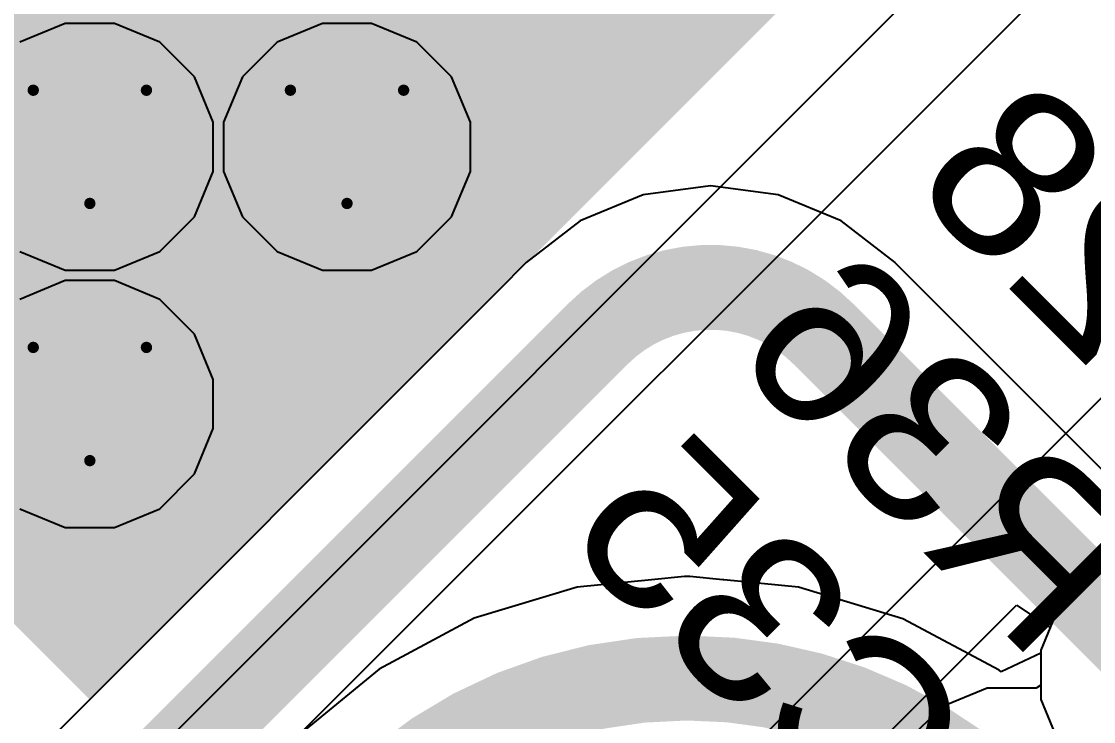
# Model space of a CAD drawing. Header units: inches. Extents: x 0 to 5359, y 0 to 5098.
# Drawn here: x 54.713 to 59.524, y 56.301 to 59.442 of the extents above; entities that cross this region are included whole.
import ezdxf

# ---------------------------------------------------------------- set-up
doc = ezdxf.new("R2010")
doc.units = ezdxf.units.IN
for name, color, linetype in [('Bottom Layer', 5, 'Continuous'), ('Bottom Overlay', 54, 'Continuous'), ('Drill Drawing', 1, 'Continuous'), ('Layer 1', 16, 'Continuous'), ('Layer 2', 76, 'Continuous'), ('Top Layer', 1, 'Continuous'), ('Top Paste', 8, 'Continuous'), ('Top Solder', 216, 'Continuous'), ('Via Holes', 16, 'Continuous')]:
    doc.layers.add(name, color=color, linetype=linetype)
doc.styles.add('Arial', font='', dxfattribs={"height": 0.2})
doc.styles.get('Arial').set_extended_font_data('Arial')

# ---------------------------------------------------------------- blocks, each defined once
blk = doc.blocks.new('LQFP_128_EP_14_14__64')
at = {"layer": 'Top Layer'}
blk.add_hatch(color=1, dxfattribs=at).paths.add_polyline_path([(-2.5, -2.5), (-2.5, 2.5), (2.5, 2.5), (2.5, -2.5)])
at = {"layer": 'Top Paste'}
blk.add_hatch(color=8, dxfattribs=at).paths.add_polyline_path([(-2.5, -2.5), (-2.5, 2.5), (2.5, 2.5), (2.5, -2.5)])
at = {"layer": 'Top Solder'}
blk.add_hatch(color=216, dxfattribs=at).paths.add_polyline_path([(-2.57, -2.57), (-2.57, 2.57), (2.57, 2.57), (2.57, -2.57)])

msp = doc.modelspace()

# ---------------------------------------------------------------- hatches: boundary and pattern name
at = {"layer": 'Bottom Layer'}
h = msp.add_hatch(color=5, dxfattribs=at)
edge = h.paths.add_edge_path()
edge.add_arc((55.0201, 58.8797), 0.3, 0, 360)
h = msp.add_hatch(color=5, dxfattribs=at)
edge = h.paths.add_edge_path()
edge.add_arc((56.1741, 58.8797), 0.3, 0, 360)
h = msp.add_hatch(color=5, dxfattribs=at)
edge = h.paths.add_edge_path()
edge.add_arc((55.0201, 57.7257), 0.3, 0, 360)
at = {"layer": 'Layer 1'}
h = msp.add_hatch(color=16, dxfattribs=at)
edge = h.paths.add_edge_path()
edge.add_arc((55.0201, 58.8797), 0.3, 0, 360)
h = msp.add_hatch(color=16, dxfattribs=at)
edge = h.paths.add_edge_path()
edge.add_arc((56.1741, 58.8797), 0.3, 0, 360)
h = msp.add_hatch(color=16, dxfattribs=at)
edge = h.paths.add_edge_path()
edge.add_arc((55.0201, 57.7257), 0.3, 0, 360)
at = {"layer": 'Layer 2'}
h = msp.add_hatch(color=76, dxfattribs=at)
edge = h.paths.add_edge_path()
edge.add_arc((55.0201, 58.8797), 0.3, 0, 360)
h = msp.add_hatch(color=76, dxfattribs=at)
edge = h.paths.add_edge_path()
edge.add_arc((56.1741, 58.8797), 0.3, 0, 360)
h = msp.add_hatch(color=76, dxfattribs=at)
edge = h.paths.add_edge_path()
edge.add_arc((55.0201, 57.7257), 0.3, 0, 360)
at = {"layer": 'Top Layer'}
h = msp.add_hatch(color=1, dxfattribs=at)
edge = h.paths.add_edge_path()
edge.add_arc((55.0201, 58.8797), 0.3, 0, 360)
h = msp.add_hatch(color=1, dxfattribs=at)
edge = h.paths.add_edge_path()
edge.add_arc((56.1741, 58.8797), 0.3, 0, 360)
h = msp.add_hatch(color=1, dxfattribs=at)
edge = h.paths.add_edge_path()
edge.add_arc((55.0201, 57.7257), 0.3, 0, 360)
at = {"layer": 'Via Holes'}
h = msp.add_hatch(color=7, dxfattribs=at)
edge = h.paths.add_edge_path()
edge.add_arc((55.0201, 58.8797), 0.15, 0, 360)
h = msp.add_hatch(color=7, dxfattribs=at)
edge = h.paths.add_edge_path()
edge.add_arc((56.1741, 58.8797), 0.15, 0, 360)
h = msp.add_hatch(color=7, dxfattribs=at)
edge = h.paths.add_edge_path()
edge.add_arc((55.0201, 57.7257), 0.15, 0, 360)

# ---------------------------------------------------------------- linework, layer by layer
at = {"layer": 'Bottom Layer'}
for p, q in [((57.8058, 58.7041), (57.5029, 58.6642)), ((58.1087, 58.6642), (57.8058, 58.7041)), ((57.5029, 58.6642), (57.2206, 58.5473)), ((58.391, 58.5473), (58.1087, 58.6642)), ((57.2206, 58.5473), (56.9782, 58.3613)), ((58.6334, 58.3613), (58.391, 58.5473)), ((56.9778, 58.3608), (56.8533, 58.2345)), ((56.9782, 58.3613), (56.9778, 58.3608)), ((58.6336, 58.3592), (58.6334, 58.3613)), ((58.6334, 58.3613), (58.6334, 58.3613)), ((59.9279, 57.0649), (58.6336, 58.3592)), ((56.8533, 58.2345), (54.0598, 55.4411))]:
    msp.add_line(p, q, dxfattribs=at)
for points in [[(57.2993, 58.0396, 0.381, 0.381, -0.414382), (58.312, 58.0399, 0.381, 0.381, 0)], [(54.3938, 55.1341, 0.381, 0.381, 0), (57.2993, 58.0396, 0.381, 0.381, 0)], [(58.312, 58.0399, 0.381, 0.381, 0), (58.3132, 58.0387, 0.381, 0.381, 0)], [(58.3132, 58.0387, 0.381, 0.381, 0), (59.841, 56.5109, 0.381, 0.381, 0)]]:
    msp.add_lwpolyline(points, format="xyseb", dxfattribs=at)
for points in [[(57.204, 58.0396, 0.1905, 0.1905, 1), (57.3945, 58.0396, 0.1905, 0.1905, 1)], [(57.204, 58.0396, 0.1905, 0.1905, 1), (57.3945, 58.0396, 0.1905, 0.1905, 1)], [(58.2167, 58.0399, 0.1905, 0.1905, 1), (58.4072, 58.0399, 0.1905, 0.1905, 1)], [(58.2168, 58.0399, 0.1905, 0.1905, 1), (58.4073, 58.0399, 0.1905, 0.1905, 1)], [(58.2179, 58.0387, 0.1905, 0.1905, 1), (58.4084, 58.0387, 0.1905, 0.1905, 1)], [(58.2179, 58.0387, 0.1905, 0.1905, 1), (58.4084, 58.0387, 0.1905, 0.1905, 1)]]:
    msp.add_lwpolyline(points, format="xyseb", close=True, dxfattribs=at)
at = {"layer": 'Drill Drawing'}
for points in [[(54.7661, 59.1337, 0.0508, 0.0508, 0), (55.2741, 59.1337, 0.0508, 0.0508, 0)], [(54.7661, 59.1337, 0.0508, 0.0508, 0), (55.0201, 58.6257, 0.0508, 0.0508, 0)], [(55.0201, 58.6257, 0.0508, 0.0508, 0), (55.2741, 59.1337, 0.0508, 0.0508, 0)], [(55.9201, 59.1337, 0.0508, 0.0508, 0), (56.4281, 59.1337, 0.0508, 0.0508, 0)], [(55.9201, 59.1337, 0.0508, 0.0508, 0), (56.1741, 58.6257, 0.0508, 0.0508, 0)], [(56.1741, 58.6257, 0.0508, 0.0508, 0), (56.4281, 59.1337, 0.0508, 0.0508, 0)], [(54.7661, 57.9797, 0.0508, 0.0508, 0), (55.2741, 57.9797, 0.0508, 0.0508, 0)], [(54.7661, 57.9797, 0.0508, 0.0508, 0), (55.0201, 57.4717, 0.0508, 0.0508, 0)], [(55.0201, 57.4717, 0.0508, 0.0508, 0), (55.2741, 57.9797, 0.0508, 0.0508, 0)]]:
    msp.add_lwpolyline(points, format="xyseb", dxfattribs=at)
for points in [[(54.7534, 59.1337, 0.0254, 0.0254, 1), (54.7788, 59.1337, 0.0254, 0.0254, 1)], [(54.7534, 59.1337, 0.0254, 0.0254, 1), (54.7788, 59.1337, 0.0254, 0.0254, 1)], [(55.2614, 59.1337, 0.0254, 0.0254, 1), (55.2868, 59.1337, 0.0254, 0.0254, 1)], [(55.2614, 59.1337, 0.0254, 0.0254, 1), (55.2868, 59.1337, 0.0254, 0.0254, 1)], [(55.9074, 59.1337, 0.0254, 0.0254, 1), (55.9328, 59.1337, 0.0254, 0.0254, 1)], [(55.9074, 59.1337, 0.0254, 0.0254, 1), (55.9328, 59.1337, 0.0254, 0.0254, 1)], [(56.4154, 59.1337, 0.0254, 0.0254, 1), (56.4408, 59.1337, 0.0254, 0.0254, 1)], [(56.4154, 59.1337, 0.0254, 0.0254, 1), (56.4408, 59.1337, 0.0254, 0.0254, 1)], [(55.0074, 58.6257, 0.0254, 0.0254, 1), (55.0328, 58.6257, 0.0254, 0.0254, 1)], [(55.0074, 58.6257, 0.0254, 0.0254, 1), (55.0328, 58.6257, 0.0254, 0.0254, 1)], [(56.1614, 58.6257, 0.0254, 0.0254, 1), (56.1868, 58.6257, 0.0254, 0.0254, 1)], [(56.1614, 58.6257, 0.0254, 0.0254, 1), (56.1868, 58.6257, 0.0254, 0.0254, 1)], [(54.7534, 57.9797, 0.0254, 0.0254, 1), (54.7788, 57.9797, 0.0254, 0.0254, 1)], [(54.7534, 57.9797, 0.0254, 0.0254, 1), (54.7788, 57.9797, 0.0254, 0.0254, 1)], [(55.2614, 57.9797, 0.0254, 0.0254, 1), (55.2868, 57.9797, 0.0254, 0.0254, 1)], [(55.2614, 57.9797, 0.0254, 0.0254, 1), (55.2868, 57.9797, 0.0254, 0.0254, 1)], [(55.0074, 57.4717, 0.0254, 0.0254, 1), (55.0328, 57.4717, 0.0254, 0.0254, 1)], [(55.0074, 57.4717, 0.0254, 0.0254, 1), (55.0328, 57.4717, 0.0254, 0.0254, 1)]]:
    msp.add_lwpolyline(points, format="xyseb", close=True, dxfattribs=at)
at = {"layer": 'Layer 1'}
for p, q in [((59.5272, 56.9806), (59.3713, 56.8248)), ((59.3713, 56.8248), (59.287, 56.6211)), ((59.287, 56.6211), (59.287, 56.465)), ((59.0463, 56.4514), (58.8426, 56.367)), ((59.2666, 56.4514), (59.0463, 56.4514)), ((59.287, 56.465), (59.2666, 56.4514)), ((58.8426, 56.367), (58.6868, 56.2112))]:
    msp.add_line(p, q, dxfattribs=at)
at = {"layer": 'Layer 2'}
for p, q in [((61.6554, 62.5058), (54.243, 55.0934)), ((54.6433, 54.9277), (62.1405, 62.4249)), ((61.7311, 59.9258), (56.733, 54.9277)), ((54.9099, 59.4337), (54.7062, 59.3494)), ((55.1303, 59.4337), (54.9099, 59.4337)), ((55.3339, 59.3494), (55.1303, 59.4337)), ((56.0639, 59.4337), (55.8602, 59.3494)), ((56.2843, 59.4337), (56.0639, 59.4337)), ((56.4879, 59.3494), (56.2843, 59.4337)), ((55.4897, 59.1936), (55.3339, 59.3494)), ((55.8602, 59.3494), (55.7044, 59.1936)), ((56.6437, 59.1936), (56.4879, 59.3494)), ((55.5741, 58.9899), (55.4897, 59.1936)), ((55.7044, 59.1936), (55.6201, 58.9899)), ((56.7281, 58.9899), (56.6437, 59.1936)), ((55.5741, 58.7695), (55.5741, 58.9899)), ((55.6201, 58.9899), (55.6201, 58.7695)), ((56.7281, 58.7695), (56.7281, 58.9899)), ((55.4897, 58.5659), (55.5741, 58.7695)), ((55.6201, 58.7695), (55.7044, 58.5659)), ((56.6437, 58.5659), (56.7281, 58.7695)), ((55.3339, 58.4101), (55.4897, 58.5659)), ((55.7044, 58.5659), (55.8602, 58.4101)), ((56.4879, 58.4101), (56.6437, 58.5659)), ((54.7062, 58.4101), (54.9099, 58.3257)), ((55.1303, 58.3257), (55.3339, 58.4101)), ((55.8602, 58.4101), (56.0639, 58.3257)), ((56.2843, 58.3257), (56.4879, 58.4101)), ((54.9099, 58.3257), (55.1303, 58.3257)), ((56.0639, 58.3257), (56.2843, 58.3257)), ((54.9099, 58.2797), (54.7062, 58.1954)), ((55.1303, 58.2797), (54.9099, 58.2797)), ((55.3339, 58.1954), (55.1303, 58.2797)), ((55.4897, 58.0396), (55.3339, 58.1954)), ((55.5741, 57.8359), (55.4897, 58.0396)), ((55.5741, 57.6155), (55.5741, 57.8359)), ((55.4897, 57.4119), (55.5741, 57.6155)), ((55.3339, 57.2561), (55.4897, 57.4119)), ((54.7062, 57.2561), (54.9099, 57.1717)), ((55.1303, 57.1717), (55.3339, 57.2561)), ((54.9099, 57.1717), (55.1303, 57.1717)), ((57.0077, 54.653), (59.1785, 56.8239)), ((59.1785, 56.8239), (59.3292, 56.7231)), ((59.3292, 56.7231), (59.287, 56.6211)), ((59.287, 56.6211), (59.287, 56.4007)), ((59.287, 56.4007), (59.3713, 56.1971))]:
    msp.add_line(p, q, dxfattribs=at)
at = {"layer": 'Top Layer'}
for p, q in [((59.5272, 56.9806), (59.3713, 56.8248)), ((57.5404, 56.9374), (57.2075, 56.9046)), ((57.689, 56.952), (57.5404, 56.9374)), ((57.7121, 56.9522), (57.689, 56.952)), ((57.689, 56.952), (57.689, 56.952)), ((57.8606, 56.9376), (57.7121, 56.9522)), ((57.8608, 56.9375), (57.8606, 56.9376)), ((57.8655, 56.9371), (57.8608, 56.9375)), ((58.1996, 56.9042), (57.8655, 56.9371)), ((57.2075, 56.9046), (56.7445, 56.7642)), ((58.6685, 56.7619), (58.1996, 56.9042)), ((59.3713, 56.8248), (59.287, 56.6211)), ((56.7445, 56.7642), (56.3178, 56.5361)), ((59.1005, 56.531), (58.6685, 56.7619)), ((59.287, 56.608), (59.1092, 56.5239)), ((59.287, 56.6211), (59.287, 56.608)), ((56.3178, 56.5361), (55.9438, 56.2292)), ((59.1092, 56.5239), (59.1005, 56.531))]:
    msp.add_line(p, q, dxfattribs=at)
for points in [[(56.2666, 55.9064, 0.381, 0.381, -0.198912), (57.689, 56.4957, 0.381, 0.381, 0)], [(57.689, 56.4957, 0.381, 0.381, 0), (57.712, 56.4957, 0.381, 0.381, 0)], [(57.712, 56.4957, 0.381, 0.381, -0.158195), (58.9115, 56.1064, 0.381, 0.381, 0)]]:
    msp.add_lwpolyline(points, format="xyseb", dxfattribs=at)
for points in [[(57.5938, 56.4957, 0.1905, 0.1905, 1), (57.7843, 56.4957, 0.1905, 0.1905, 1)], [(57.5938, 56.4957, 0.1905, 0.1905, 1), (57.7843, 56.4957, 0.1905, 0.1905, 1)], [(57.6168, 56.4957, 0.1905, 0.1905, 1), (57.8073, 56.4957, 0.1905, 0.1905, 1)], [(57.6168, 56.4957, 0.1905, 0.1905, 1), (57.8073, 56.4957, 0.1905, 0.1905, 1)]]:
    msp.add_lwpolyline(points, format="xyseb", close=True, dxfattribs=at)

# ---------------------------------------------------------------- block references
at = {"rotation": 315}
msp.add_blockref('LQFP_128_EP_14_14__64', (55.0201, 60.0337), dxfattribs=at)

# ---------------------------------------------------------------- texts
at = {"layer": 'Bottom Overlay', "style": 'Arial', "text_generation_flag": 2}
for s, p in [('C28', (60.0703, 57.318)), ('R36', (59.2694, 56.5506)), ('C35', (58.5113, 55.7374))]:
    msp.add_text(s, height=0.762, rotation=315, dxfattribs=at).set_placement(p)

doc.saveas('drawing.dxf')
